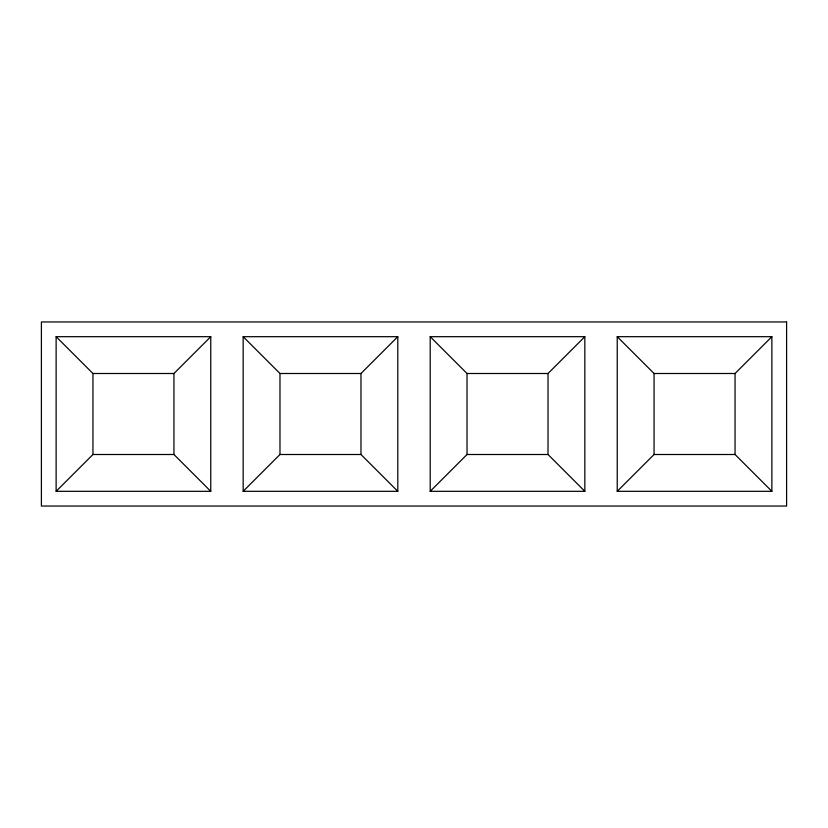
<?xml version="1.0" encoding="UTF-8"?>
<svg xmlns="http://www.w3.org/2000/svg" width="828" height="828" viewBox="0 0 828 828"><rect width="100%" height="100%" fill="white"/><g stroke="black" fill="none" stroke-linecap="round" stroke-linejoin="round"><path stroke-width="1.24" d="M56.128 491.314L92.943 454.5L92.943 373.5L56.128 336.685L210.767 336.685L210.767 491.314L56.128 491.314L56.128 336.685M210.767 491.314L173.942 454.5L173.942 373.5L210.767 336.685M243.163 491.314L279.978 454.5L279.978 373.5L243.163 336.685L397.802 336.685L397.802 491.314L243.163 491.314L243.163 336.685M279.978 373.5L360.977 373.5L397.802 336.685M430.198 491.314L467.023 454.5L467.023 373.5L430.198 336.685L584.837 336.685L584.837 491.314L430.198 491.314L430.198 336.685M584.837 491.314L548.022 454.5L548.022 373.5L584.837 336.685M617.233 491.314L654.058 454.5L735.057 454.5L771.872 491.314L771.872 336.685L617.233 336.685L617.233 491.314L771.872 491.314M617.233 336.685L654.058 373.5L735.057 373.5L771.872 336.685M92.943 373.5L173.942 373.5M467.023 373.5L548.022 373.5M92.943 454.5L173.942 454.5M279.978 454.5L360.977 454.5L397.802 491.314M467.023 454.5L548.022 454.5M735.057 373.5L735.057 454.5M654.058 373.5L654.058 454.5M360.977 373.5L360.977 454.5M786.6 321.957L41.4 321.957L41.4 506.043L786.6 506.043L786.6 321.957"/></g></svg>
